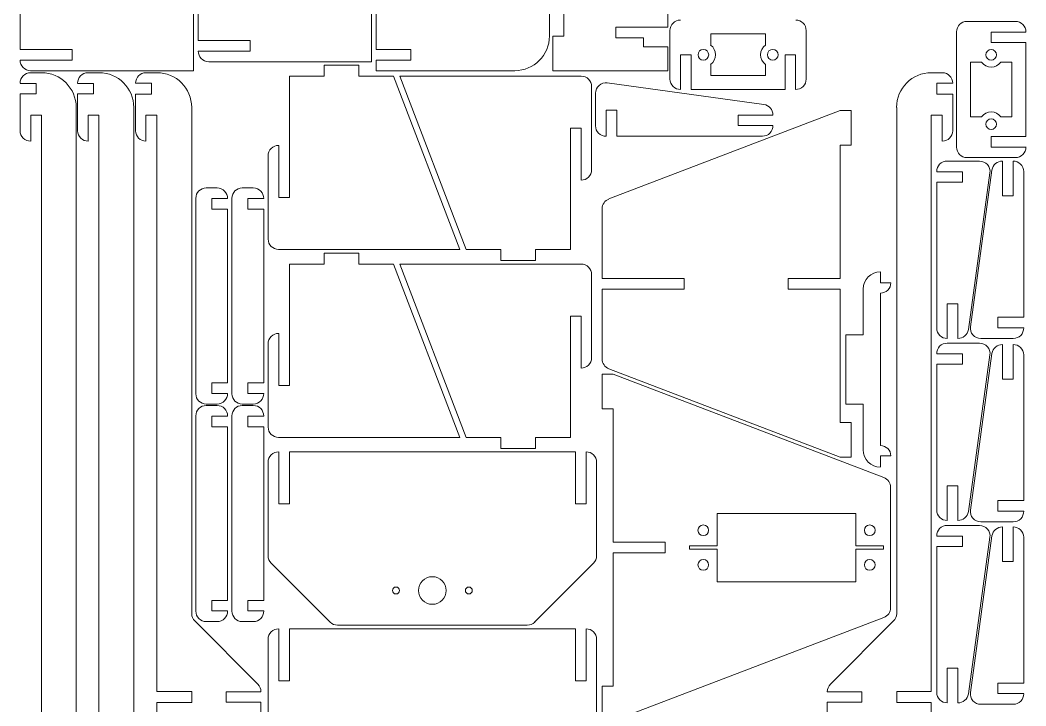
# Model space of a CAD drawing. Header units: inches. Extents: x 0 to 11.4, y 0 to 23.6.
# Drawn here: x 0 to 11.42, y 9.08 to 16.88 of the extents above; entities that cross this region are included whole.
import ezdxf

# ---------------------------------------------------------------- set-up
doc = ezdxf.new("R2010")
doc.units = ezdxf.units.IN
doc.header["$MEASUREMENT"] = 0
doc.layers.add('inside', color=3, linetype='Continuous', lineweight=0)
doc.layers.add('outside', color=6, linetype='Continuous', lineweight=0)

msp = doc.modelspace()

# ---------------------------------------------------------------- linework, layer by layer
at = {"layer": 'inside'}
for p, q in [((7.841, 16.718), (8.463, 16.718)), ((7.841, 16.592), (7.841, 16.718)), ((8.463, 16.718), (8.463, 16.592)), ((7.841, 16.246), (7.841, 16.372)), ((8.463, 16.372), (8.463, 16.246)), ((10.79, 15.776), (10.79, 16.398)), ((10.79, 16.398), (10.916, 16.398)), ((11.136, 16.398), (11.262, 16.398)), ((11.262, 16.398), (11.262, 15.776)), ((8.463, 16.246), (7.841, 16.246)), ((10.916, 15.776), (10.79, 15.776)), ((11.262, 15.776), (11.136, 15.776)), ((7.915, 10.903), (7.915, 11.271)), ((7.915, 11.271), (9.49, 11.271)), ((9.49, 11.271), (9.49, 10.903)), ((7.6, 10.864), (7.6, 10.903)), ((7.6, 10.903), (7.915, 10.903)), ((7.915, 10.864), (7.6, 10.864)), ((7.915, 10.496), (7.915, 10.864)), ((9.49, 10.903), (9.805, 10.903)), ((9.805, 10.864), (9.49, 10.864)), ((9.49, 10.864), (9.49, 10.496)), ((9.805, 10.903), (9.805, 10.864)), ((9.49, 10.496), (7.915, 10.496))]:
    msp.add_line(p, q, dxfattribs=at)
for centre, radius in [((7.758, 16.482), 0.061), ((8.546, 16.482), 0.061), ((11.026, 16.481), 0.061), ((11.026, 15.694), 0.061), ((7.757, 11.08), 0.061), ((9.647, 11.08), 0.061), ((7.757, 10.687), 0.061), ((9.647, 10.687), 0.061), ((4.681, 10.396), 0.157), ((4.268, 10.396), 0.0394), ((5.095, 10.396), 0.0394)]:
    msp.add_circle(centre, radius, dxfattribs=at)
for centre, start, end in [((7.758, 16.482), 306.8699, 53.1301), ((8.546, 16.482), 126.8699, 233.1301), ((11.026, 16.481), 216.8699, 323.1301), ((11.026, 15.694), 36.8699, 143.1301)]:
    msp.add_arc(centre, 0.138, start, end, dxfattribs=at)
at = {"layer": 'outside'}
for p, q in [((3.991, 16.403), (3.991, 21.408)), ((6.173, 21.419), (6.173, 16.695)), ((1.968, 16.301), (1.968, 21.307)), ((2.022, 21.168), (2.022, 16.643)), ((0, 21.066), (0, 16.542)), ((4.041, 18.515), (4.041, 16.542)), ((6.01, 16.695), (6.01, 18.362)), ((7.354, 16.795), (7.354, 17.073)), ((6.764, 16.675), (6.764, 16.795)), ((6.764, 16.795), (7.354, 16.795)), ((11.302, 16.861), (10.751, 16.861)), ((6.173, 16.695), (6.048, 16.695)), ((6.048, 16.695), (6.048, 16.301)), ((7.079, 16.675), (6.764, 16.675)), ((7.079, 16.574), (7.079, 16.675)), ((7.379, 16.758), (7.379, 16.206)), ((8.925, 16.206), (8.925, 16.758)), ((10.633, 16.743), (10.633, 15.432)), ((11.026, 16.62), (11.026, 16.74)), ((11.026, 16.74), (11.42, 16.74)), ((2.022, 16.643), (2.613, 16.643)), ((2.613, 16.643), (2.613, 16.523)), ((7.354, 16.574), (7.079, 16.574)), ((7.354, 16.301), (7.354, 16.574)), ((11.42, 16.62), (11.026, 16.62)), ((11.42, 15.555), (11.42, 16.62)), ((0, 16.542), (0.591, 16.542)), ((0.591, 16.542), (0.591, 16.422)), ((2.613, 16.523), (2.022, 16.523)), ((4.041, 16.542), (4.435, 16.542)), ((4.435, 16.542), (4.435, 16.422)), ((7.499, 16.088), (7.499, 16.482)), ((7.499, 16.482), (7.619, 16.482)), ((7.619, 16.482), (7.619, 16.088)), ((8.685, 16.088), (8.685, 16.482)), ((8.685, 16.482), (8.805, 16.482)), ((8.805, 16.482), (8.805, 16.088)), ((0.591, 16.422), (0, 16.422)), ((2.141, 16.403), (3.991, 16.403)), ((3.847, 16.364), (3.453, 16.364)), ((3.453, 16.364), (3.453, 16.239)), ((3.847, 16.239), (3.847, 16.364)), ((4.435, 16.422), (4.041, 16.422)), ((4.041, 16.422), (4.041, 16.301)), ((0.118, 16.301), (1.968, 16.301)), ((0.243, 16.278), (0.118, 16.278)), ((0.896, 16.278), (0.771, 16.278)), ((1.554, 16.278), (1.429, 16.278)), ((3.453, 16.239), (3.057, 16.239)), ((3.057, 16.239), (3.057, 14.861)), ((4.24, 16.239), (3.847, 16.239)), ((4.041, 16.301), (5.616, 16.301)), ((4.992, 14.271), (4.24, 16.239)), ((6.371, 16.239), (4.313, 16.239)), ((4.313, 16.239), (5.065, 14.271)), ((6.048, 16.301), (7.354, 16.301)), ((10.346, 16.278), (10.471, 16.278)), ((0, 16.157), (0.181, 16.157)), ((0.181, 16.157), (0.181, 16.037)), ((0.653, 16.157), (0.833, 16.157)), ((0.833, 16.157), (0.833, 16.037)), ((1.311, 16.16), (1.492, 16.16)), ((1.492, 16.16), (1.492, 16.035)), ((6.489, 15.176), (6.489, 16.121)), ((8.446, 15.917), (6.667, 16.162)), ((10.589, 16.16), (10.409, 16.16)), ((10.409, 16.16), (10.409, 16.035)), ((0.181, 16.037), (0, 16.037)), ((0, 16.037), (0, 15.619)), ((0.833, 16.037), (0.653, 16.037)), ((0.653, 16.037), (0.653, 15.619)), ((1.492, 16.035), (1.311, 16.035)), ((1.311, 16.035), (1.311, 15.619)), ((6.533, 16.045), (6.533, 15.675)), ((7.619, 16.088), (8.685, 16.088)), ((10.409, 16.035), (10.589, 16.035)), ((10.589, 16.035), (10.589, 15.619)), ((0.637, 0.394), (0.637, 15.884)), ((1.29, 0.394), (1.29, 15.884)), ((1.948, 10.133), (1.948, 15.884)), ((9.953, 10.133), (9.953, 15.884)), ((0.12, 15.501), (0.12, 15.796)), ((0.12, 15.796), (0.241, 15.796)), ((0.241, 15.796), (0.241, 0.481)), ((0.773, 15.501), (0.773, 15.796)), ((0.773, 15.796), (0.894, 15.796)), ((0.894, 15.796), (0.894, 0.481)), ((1.429, 15.501), (1.429, 15.796)), ((1.429, 15.796), (1.554, 15.796)), ((1.554, 15.796), (1.554, 9.248)), ((6.653, 15.557), (6.653, 15.852)), ((6.653, 15.852), (6.774, 15.852)), ((9.312, 15.847), (6.685, 14.844)), ((6.774, 15.852), (6.774, 15.557)), ((8.154, 15.797), (8.548, 15.797)), ((8.154, 15.677), (8.154, 15.797)), ((9.437, 15.847), (9.312, 15.847)), ((9.437, 15.454), (9.437, 15.847)), ((10.471, 15.796), (10.346, 15.796)), ((10.346, 15.796), (10.346, 9.248)), ((10.471, 15.501), (10.471, 15.796)), ((6.249, 15.649), (6.369, 15.649)), ((6.249, 14.271), (6.249, 15.649)), ((6.369, 15.649), (6.369, 15.058)), ((8.548, 15.677), (8.154, 15.677)), ((6.774, 15.557), (8.43, 15.557)), ((11.026, 15.434), (11.026, 15.555)), ((11.026, 15.555), (11.42, 15.555)), ((2.936, 14.861), (2.936, 15.452)), ((9.312, 13.939), (9.312, 15.454)), ((9.312, 15.454), (9.437, 15.454)), ((11.42, 15.434), (11.026, 15.434)), ((2.816, 15.334), (2.816, 14.389)), ((10.751, 15.314), (11.302, 15.314)), ((10.895, 15.274), (10.525, 15.274)), ((11.155, 14.88), (11.155, 15.274)), ((11.275, 15.274), (11.275, 14.88)), ((10.407, 15.153), (10.702, 15.153)), ((10.702, 15.153), (10.702, 15.033)), ((10.767, 13.361), (11.012, 15.14)), ((11.035, 15.172), (10.79, 13.393)), ((11.395, 13.5), (11.395, 15.156)), ((2.238, 14.969), (2.113, 14.969)), ((2.648, 14.969), (2.523, 14.969)), ((10.702, 15.033), (10.407, 15.033)), ((10.407, 15.033), (10.407, 13.377)), ((1.995, 14.851), (1.995, 12.632)), ((2.176, 14.728), (2.176, 14.848)), ((2.176, 14.848), (2.356, 14.848)), ((2.405, 14.851), (2.405, 12.632)), ((2.586, 14.728), (2.586, 14.848)), ((2.586, 14.848), (2.766, 14.848)), ((3.057, 14.861), (2.936, 14.861)), ((11.275, 14.88), (11.155, 14.88)), ((6.609, 14.733), (6.609, 13.939)), ((2.356, 14.728), (2.176, 14.728)), ((2.356, 12.755), (2.356, 14.728)), ((2.766, 14.728), (2.586, 14.728)), ((2.766, 12.755), (2.766, 14.728)), ((2.934, 14.271), (4.992, 14.271)), ((3.847, 14.229), (3.453, 14.229)), ((3.453, 14.229), (3.453, 14.104)), ((3.847, 14.104), (3.847, 14.229)), ((5.065, 14.271), (5.459, 14.271)), ((5.459, 14.271), (5.459, 14.146)), ((5.853, 14.146), (5.853, 14.271)), ((5.853, 14.271), (6.249, 14.271)), ((3.453, 14.104), (3.057, 14.104)), ((3.057, 14.104), (3.057, 12.726)), ((4.24, 14.104), (3.847, 14.104)), ((4.992, 12.135), (4.24, 14.104)), ((6.371, 14.104), (4.313, 14.104)), ((4.313, 14.104), (5.065, 12.135)), ((5.459, 14.146), (5.853, 14.146)), ((6.489, 13.041), (6.489, 13.986)), ((6.609, 13.939), (7.541, 13.939)), ((7.541, 13.939), (7.541, 13.819)), ((8.722, 13.819), (8.722, 13.939)), ((8.722, 13.939), (9.312, 13.939)), ((9.769, 13.892), (9.769, 14.017)), ((6.609, 13.819), (6.609, 13.025)), ((7.541, 13.819), (6.609, 13.819)), ((9.312, 13.819), (8.722, 13.819)), ((9.312, 12.304), (9.312, 13.819)), ((9.572, 13.82), (9.572, 13.302)), ((9.887, 13.892), (9.769, 13.892)), ((9.769, 12.042), (9.769, 13.774)), ((10.527, 13.259), (10.527, 13.653)), ((10.527, 13.653), (10.647, 13.653)), ((10.647, 13.653), (10.647, 13.259)), ((6.249, 13.513), (6.369, 13.513)), ((6.249, 12.135), (6.249, 13.513)), ((6.369, 13.513), (6.369, 12.923)), ((11.1, 13.38), (11.1, 13.5)), ((11.1, 13.5), (11.395, 13.5)), ((11.395, 13.38), (11.1, 13.38)), ((2.936, 12.726), (2.936, 13.316)), ((9.572, 13.302), (9.375, 13.302)), ((9.375, 13.302), (9.375, 12.514)), ((10.907, 13.259), (11.277, 13.259)), ((2.816, 13.198), (2.816, 12.253)), ((10.895, 13.206), (10.525, 13.206)), ((11.155, 12.797), (11.155, 13.191)), ((11.275, 13.191), (11.275, 12.797)), ((10.407, 13.086), (10.702, 13.086)), ((10.702, 13.086), (10.702, 12.966)), ((10.767, 11.294), (11.012, 13.072)), ((11.035, 13.089), (10.79, 11.31)), ((11.395, 11.417), (11.395, 13.072)), ((6.685, 12.914), (9.312, 11.91)), ((10.702, 12.966), (10.407, 12.966)), ((10.407, 12.966), (10.407, 11.31)), ((6.734, 12.852), (6.609, 12.852)), ((6.609, 12.852), (6.609, 12.458)), ((9.807, 11.678), (6.734, 12.852)), ((11.275, 12.797), (11.155, 12.797)), ((2.176, 12.634), (2.176, 12.755)), ((2.176, 12.755), (2.356, 12.755)), ((2.586, 12.634), (2.586, 12.755)), ((2.586, 12.755), (2.766, 12.755)), ((3.057, 12.726), (2.936, 12.726)), ((2.356, 12.634), (2.176, 12.634)), ((2.766, 12.634), (2.586, 12.634)), ((2.113, 12.514), (2.238, 12.514)), ((2.238, 12.498), (2.113, 12.498)), ((2.523, 12.514), (2.648, 12.514)), ((2.648, 12.498), (2.523, 12.498)), ((6.609, 12.458), (6.734, 12.458)), ((6.734, 12.458), (6.734, 10.944)), ((9.375, 12.514), (9.572, 12.514)), ((9.572, 12.514), (9.572, 11.995)), ((1.995, 12.38), (1.995, 10.161)), ((2.176, 12.257), (2.176, 12.378)), ((2.176, 12.378), (2.356, 12.378)), ((2.405, 12.38), (2.405, 10.161)), ((2.586, 12.257), (2.586, 12.378)), ((2.586, 12.378), (2.766, 12.378)), ((2.356, 12.257), (2.176, 12.257)), ((2.356, 10.284), (2.356, 12.257)), ((2.766, 12.257), (2.586, 12.257)), ((2.766, 10.284), (2.766, 12.257)), ((9.437, 12.304), (9.312, 12.304)), ((9.437, 11.91), (9.437, 12.304)), ((2.934, 12.135), (4.992, 12.135)), ((5.065, 12.135), (5.459, 12.135)), ((5.459, 12.135), (5.459, 12.01)), ((5.853, 12.01), (5.853, 12.135)), ((5.853, 12.135), (6.249, 12.135)), ((5.459, 12.01), (5.853, 12.01)), ((2.936, 11.38), (2.936, 11.971)), ((6.306, 11.971), (3.057, 11.971)), ((3.057, 11.971), (3.057, 11.38)), ((6.306, 11.38), (6.306, 11.971)), ((6.426, 11.971), (6.426, 11.38)), ((9.312, 11.91), (9.437, 11.91)), ((9.769, 11.799), (9.769, 11.924)), ((9.769, 11.924), (9.887, 11.924)), ((2.816, 11.853), (2.816, 10.79)), ((6.546, 10.79), (6.546, 11.853)), ((9.883, 10.199), (9.883, 11.568)), ((10.527, 11.192), (10.527, 11.585)), ((10.527, 11.585), (10.647, 11.585)), ((10.647, 11.585), (10.647, 11.192)), ((3.057, 11.38), (2.936, 11.38)), ((6.426, 11.38), (6.306, 11.38)), ((11.1, 11.296), (11.1, 11.417)), ((11.1, 11.417), (11.395, 11.417)), ((11.395, 11.296), (11.1, 11.296)), ((10.895, 11.135), (10.525, 11.135)), ((10.907, 11.176), (11.277, 11.176)), ((11.155, 10.724), (11.155, 11.118)), ((11.275, 11.118), (11.275, 10.724)), ((10.407, 11.015), (10.702, 11.015)), ((10.702, 11.015), (10.702, 10.894)), ((10.767, 9.222), (11.012, 11.001)), ((11.035, 11.016), (10.79, 9.238)), ((11.395, 9.344), (11.395, 11)), ((6.734, 10.944), (7.324, 10.944)), ((7.324, 10.944), (7.324, 10.823)), ((10.702, 10.894), (10.407, 10.894)), ((10.407, 10.894), (10.407, 9.238)), ((7.324, 10.823), (6.734, 10.823)), ((6.734, 10.823), (6.734, 9.309)), ((2.851, 10.706), (3.52, 10.037)), ((5.842, 10.037), (6.512, 10.706)), ((11.275, 10.724), (11.155, 10.724)), ((2.176, 10.164), (2.176, 10.284)), ((2.176, 10.284), (2.356, 10.284)), ((2.586, 10.164), (2.586, 10.284)), ((2.586, 10.284), (2.766, 10.284)), ((2.356, 10.164), (2.176, 10.164)), ((2.766, 10.164), (2.586, 10.164)), ((2.701, 9.332), (1.982, 10.05)), ((6.734, 8.915), (9.807, 10.089)), ((9.2, 9.332), (9.918, 10.05)), ((2.113, 10.043), (2.238, 10.043)), ((2.523, 10.043), (2.648, 10.043)), ((2.936, 9.369), (2.936, 9.96)), ((6.306, 9.96), (3.057, 9.96)), ((3.057, 9.96), (3.057, 9.369)), ((3.603, 10.002), (5.759, 10.002)), ((6.306, 9.369), (6.306, 9.96)), ((6.426, 9.96), (6.426, 9.369)), ((2.816, 9.842), (2.816, 8.779)), ((6.546, 8.779), (6.546, 9.842)), ((10.527, 9.12), (10.527, 9.514)), ((10.527, 9.514), (10.647, 9.514)), ((10.647, 9.514), (10.647, 9.12)), ((3.057, 9.369), (2.936, 9.369)), ((6.426, 9.369), (6.306, 9.369)), ((6.734, 9.309), (6.609, 9.309)), ((6.609, 9.309), (6.609, 8.915)), ((11.1, 9.224), (11.1, 9.344)), ((11.1, 9.344), (11.395, 9.344)), ((1.554, 9.248), (1.948, 9.248)), ((1.948, 9.248), (1.948, 9.123)), ((2.341, 9.126), (2.341, 9.246)), ((2.341, 9.246), (2.735, 9.246)), ((9.559, 9.246), (9.165, 9.246)), ((9.559, 9.126), (9.559, 9.246)), ((10.346, 9.248), (9.953, 9.248)), ((9.953, 9.248), (9.953, 9.123)), ((11.395, 9.224), (11.1, 9.224)), ((1.948, 9.123), (1.554, 9.123)), ((1.554, 9.123), (1.554, 8.201)), ((2.735, 9.126), (2.341, 9.126)), ((2.735, 7.152), (2.735, 9.126)), ((9.165, 7.152), (9.165, 9.126)), ((9.165, 9.126), (9.559, 9.126)), ((9.953, 9.123), (10.346, 9.123)), ((10.346, 9.123), (10.346, 8.201)), ((10.907, 9.103), (11.277, 9.103))]:
    msp.add_line(p, q, dxfattribs=at)
for centre, radius, start, end in [((7.497, 16.758), 0.118, 90, 180), ((8.807, 16.758), 0.118, 0, 90), ((10.751, 16.743), 0.118, 90, 180), ((11.302, 16.743), 0.118, 358.854, 90), ((5.616, 16.695), 0.394, 270, 0), ((2.141, 16.521), 0.118, 178.854, 270), ((0.118, 16.419), 0.118, 178.854, 270), ((0.118, 16.16), 0.118, 90, 181.146), ((0.243, 15.884), 0.394, 360, 90), ((0.771, 16.16), 0.118, 90, 181.146), ((0.896, 15.884), 0.394, 360, 90), ((1.429, 16.16), 0.118, 90, 180), ((1.554, 15.884), 0.394, 360, 90), ((6.371, 16.121), 0.118, 0, 90), ((10.346, 15.884), 0.394, 90, 180), ((10.471, 16.16), 0.118, 0, 90), ((6.651, 16.045), 0.118, 82.1421, 180), ((7.497, 16.206), 0.118, 180, 271.146), ((8.807, 16.206), 0.118, 268.854, 0), ((8.43, 15.8), 0.118, 358.854, 82.1421), ((6.651, 15.675), 0.118, 180, 271.146), ((8.43, 15.675), 0.118, 270, 1.146), ((0.118, 15.619), 0.118, 180, 271.146), ((0.771, 15.619), 0.118, 180, 271.146), ((1.429, 15.619), 0.118, 180, 270), ((10.471, 15.619), 0.118, 270, 0), ((2.934, 15.334), 0.118, 88.854, 180), ((10.751, 15.432), 0.118, 180, 270), ((11.302, 15.432), 0.118, 270, 1.146), ((10.525, 15.156), 0.118, 90, 181.146), ((10.895, 15.156), 0.118, 352.1421, 90), ((11.152, 15.156), 0.118, 88.854, 172.1421), ((11.277, 15.156), 0.118, 0, 91.146), ((6.371, 15.176), 0.118, 268.854, 0), ((2.113, 14.851), 0.118, 90, 180), ((2.238, 14.851), 0.118, 358.854, 90), ((2.523, 14.851), 0.118, 90, 180), ((2.648, 14.851), 0.118, 358.854, 90), ((6.727, 14.733), 0.118, 110.9066, 180), ((2.934, 14.389), 0.118, 180, 270), ((6.371, 13.986), 0.118, 0, 90), ((9.769, 13.82), 0.197, 90, 180), ((9.769, 13.892), 0.118, 270, 0), ((10.525, 13.377), 0.118, 180, 271.146), ((10.907, 13.377), 0.118, 172.1421, 270), ((11.277, 13.377), 0.118, 270, 1.146), ((2.934, 13.198), 0.118, 88.854, 180), ((10.65, 13.377), 0.118, 268.854, 352.1421), ((10.525, 13.088), 0.118, 90, 181.146), ((10.895, 13.088), 0.118, 352.1421, 90), ((11.152, 13.072), 0.118, 88.854, 172.1421), ((11.277, 13.072), 0.118, 0, 91.146), ((6.371, 13.041), 0.118, 268.854, 0), ((6.727, 13.025), 0.118, 180, 249.0934), ((2.113, 12.632), 0.118, 180, 270), ((2.238, 12.632), 0.118, 270, 1.146), ((2.523, 12.632), 0.118, 180, 270), ((2.648, 12.632), 0.118, 270, 1.146), ((2.113, 12.38), 0.118, 90, 180), ((2.238, 12.38), 0.118, 358.854, 90), ((2.523, 12.38), 0.118, 90, 180), ((2.648, 12.38), 0.118, 358.854, 90), ((2.934, 12.253), 0.118, 180, 270), ((9.769, 11.995), 0.197, 180, 270), ((9.769, 11.924), 0.118, 0, 90), ((2.934, 11.853), 0.118, 88.854, 180), ((6.428, 11.853), 0.118, 0, 91.146), ((9.765, 11.568), 0.118, 0, 69.0934), ((10.525, 11.31), 0.118, 180, 271.146), ((10.907, 11.294), 0.118, 172.1421, 270), ((10.65, 11.31), 0.118, 268.854, 352.1421), ((11.277, 11.294), 0.118, 270, 1.146), ((10.525, 11.017), 0.118, 90, 181.146), ((10.895, 11.017), 0.118, 352.1421, 90), ((11.152, 11), 0.118, 88.854, 172.1421), ((11.277, 11), 0.118, 0, 91.146), ((2.934, 10.79), 0.118, 180, 225), ((6.428, 10.79), 0.118, 315, 0), ((2.238, 10.161), 0.118, 270, 1.146), ((2.648, 10.161), 0.118, 270, 1.146), ((9.765, 10.199), 0.118, 290.9066, 360), ((2.066, 10.133), 0.118, 180, 225), ((2.113, 10.161), 0.118, 180, 270), ((2.523, 10.161), 0.118, 180, 270), ((9.835, 10.133), 0.118, 315, 0), ((2.934, 9.842), 0.118, 88.854, 180), ((3.603, 10.12), 0.118, 225, 270), ((5.759, 10.12), 0.118, 270, 315), ((6.428, 9.842), 0.118, 0, 91.146), ((2.617, 9.248), 0.118, 358.854, 45), ((9.283, 9.248), 0.118, 135, 181.146), ((10.525, 9.238), 0.118, 180, 271.146), ((10.65, 9.238), 0.118, 268.854, 352.1421), ((10.907, 9.221), 0.118, 172.1421, 270), ((11.277, 9.221), 0.118, 270, 1.146)]:
    msp.add_arc(centre, radius, start, end, dxfattribs=at)

doc.saveas('drawing.dxf')
